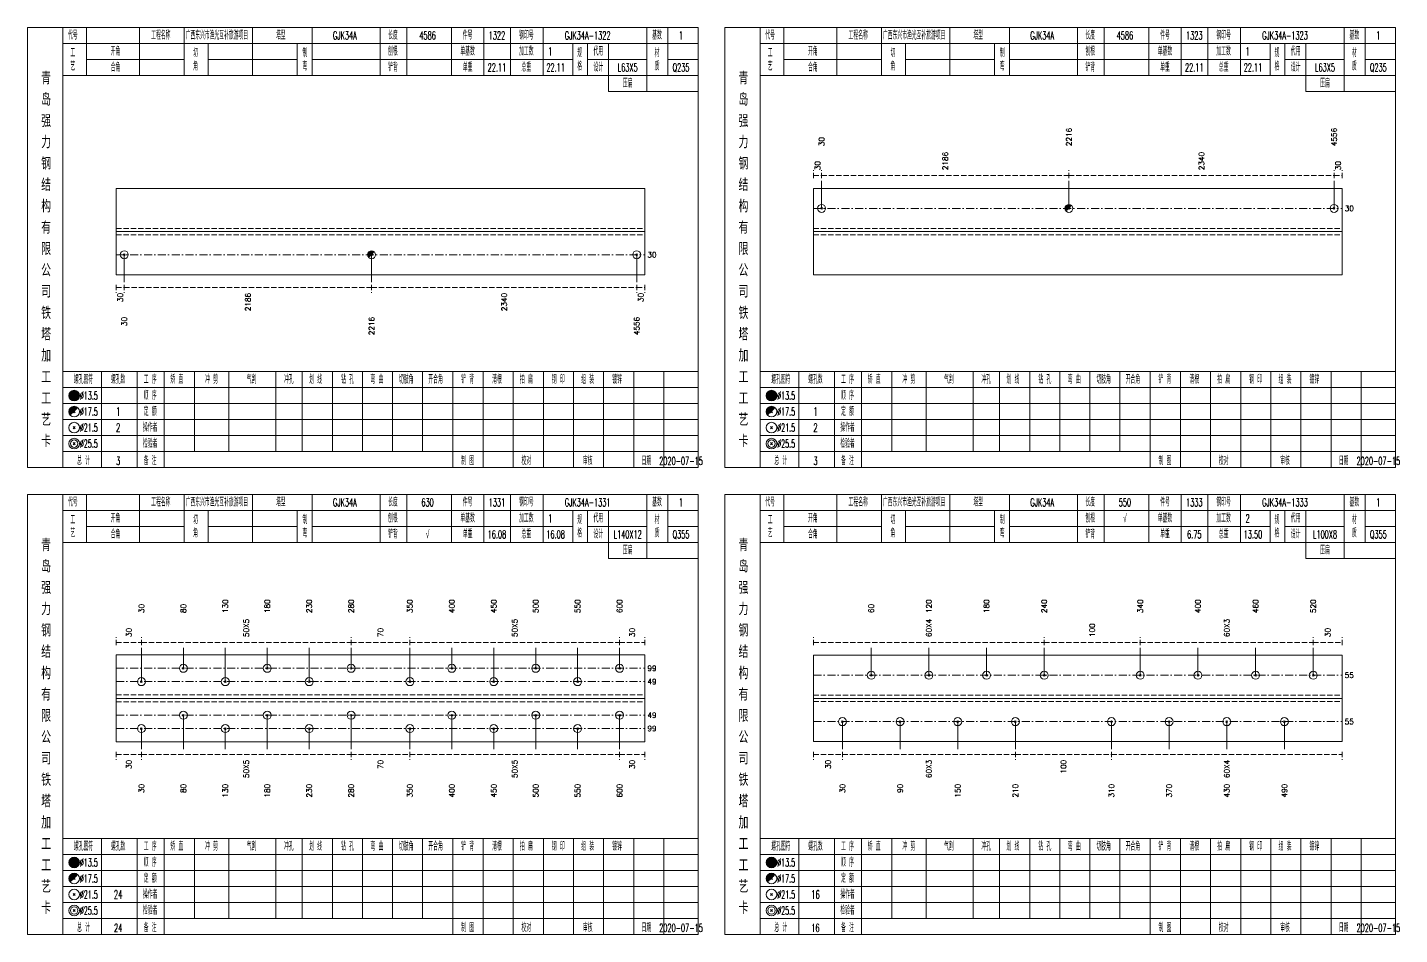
# Model space of a CAD drawing. Extents: x 0 to 2606, y -377 to 6479.
# Drawn here: x 1307 to 1821, y 350 to 690 of the extents above; entities that cross this region are included whole.
import ezdxf
from ezdxf.enums import TextEntityAlignment as Align

# ---------------------------------------------------------------- set-up
doc = ezdxf.new("R2010")
doc.units = 0
doc.header["$MEASUREMENT"] = 0
doc.linetypes.add('一点画线', pattern=[5.2, 3, -1, 0.2, -1])
doc.linetypes.add('虚线', pattern=[2.75, 2, -0.75])
doc.layers.get('0').update_dxf_attribs({"linetype": 'CONTINUOUS', "lineweight": 25})
doc.layers.add('1', color=7, linetype='CONTINUOUS', lineweight=25)
doc.layers.add('4', color=7, linetype='CONTINUOUS', lineweight=25)
doc.styles.get("Standard").update_dxf_attribs({"font": 'simplex.shx', "width": 0.7, "height": 3, "bigfont": 'gbhzfs.shx'})

msp = doc.modelspace()

# ---------------------------------------------------------------- linework, layer by layer
at = {"color": 8, "linetype": '虚线', "lineweight": 9}
for p, q in [((1601.7, 633.5), (1601.7, 636.5)), ((1601.7, 634.5), (1604.7, 634.5)), ((1604.7, 633.5), (1604.7, 636.5)), ((1604.7, 633.5), (1604.7, 636.5)), ((1604.7, 634.5), (1697.42, 634.5)), ((1697.42, 633.5), (1697.42, 636.5)), ((1697.42, 633.5), (1697.42, 636.5)), ((1697.42, 634.5), (1796.8, 634.5)), ((1796.8, 633.5), (1796.8, 636.5)), ((1796.8, 633.5), (1796.8, 636.5)), ((1796.8, 634.5), (1799.8, 634.5)), ((1799.8, 633.5), (1799.8, 636.5)), ((1340.3, 593.5), (1340.3, 590.5)), ((1340.3, 592.5), (1343.3, 592.5)), ((1343.3, 593.5), (1343.3, 590.5)), ((1343.3, 593.5), (1343.3, 590.5)), ((1343.3, 592.5), (1436.02, 592.5)), ((1436.02, 593.5), (1436.02, 590.5)), ((1436.02, 593.5), (1436.02, 590.5)), ((1436.02, 592.5), (1535.4, 592.5)), ((1535.4, 593.5), (1535.4, 590.5)), ((1535.4, 593.5), (1535.4, 590.5)), ((1535.4, 592.5), (1538.4, 592.5)), ((1538.4, 593.5), (1538.4, 590.5)), ((1340.3, 458.5), (1340.3, 461.5)), ((1340.3, 459.5), (1349.73, 459.5)), ((1349.73, 458.5), (1349.73, 461.5)), ((1349.73, 458.5), (1349.73, 461.5)), ((1349.73, 459.5), (1428.34, 459.5)), ((1428.34, 458.5), (1428.34, 461.5)), ((1428.34, 458.5), (1428.34, 461.5)), ((1428.34, 459.5), (1450.36, 459.5)), ((1450.36, 458.5), (1450.36, 461.5)), ((1450.36, 458.5), (1450.36, 461.5)), ((1450.36, 459.5), (1528.97, 459.5)), ((1528.97, 458.5), (1528.97, 461.5)), ((1528.97, 458.5), (1528.97, 461.5)), ((1528.97, 459.5), (1538.4, 459.5)), ((1538.4, 458.5), (1538.4, 461.5)), ((1601.7, 458.5), (1601.7, 461.5)), ((1601.7, 459.5), (1688.14, 459.5)), ((1688.14, 458.5), (1688.14, 461.5)), ((1688.14, 458.5), (1688.14, 461.5)), ((1688.14, 459.5), (1724.16, 459.5)), ((1724.16, 458.5), (1724.16, 461.5)), ((1724.16, 458.5), (1724.16, 461.5)), ((1724.16, 459.5), (1788.99, 459.5)), ((1788.99, 458.5), (1788.99, 461.5)), ((1788.99, 458.5), (1788.99, 461.5)), ((1788.99, 459.5), (1799.8, 459.5)), ((1799.8, 458.5), (1799.8, 461.5)), ((1340.3, 418.5), (1340.3, 415.5)), ((1340.3, 417.5), (1349.73, 417.5)), ((1349.73, 418.5), (1349.73, 415.5)), ((1349.73, 418.5), (1349.73, 415.5)), ((1349.73, 417.5), (1428.34, 417.5)), ((1428.34, 418.5), (1428.34, 415.5)), ((1428.34, 418.5), (1428.34, 415.5)), ((1428.34, 417.5), (1450.36, 417.5)), ((1450.36, 418.5), (1450.36, 415.5)), ((1450.36, 418.5), (1450.36, 415.5)), ((1450.36, 417.5), (1528.97, 417.5)), ((1528.97, 418.5), (1528.97, 415.5)), ((1528.97, 418.5), (1528.97, 415.5)), ((1528.97, 417.5), (1538.4, 417.5)), ((1538.4, 418.5), (1538.4, 415.5)), ((1601.7, 418.5), (1601.7, 415.5)), ((1601.7, 417.5), (1612.51, 417.5)), ((1612.51, 418.5), (1612.51, 415.5)), ((1612.51, 418.5), (1612.51, 415.5)), ((1612.51, 417.5), (1677.34, 417.5)), ((1677.34, 418.5), (1677.34, 415.5)), ((1677.34, 418.5), (1677.34, 415.5)), ((1677.34, 417.5), (1713.36, 417.5)), ((1713.36, 418.5), (1713.36, 415.5)), ((1713.36, 418.5), (1713.36, 415.5)), ((1713.36, 417.5), (1799.8, 417.5)), ((1799.8, 418.5), (1799.8, 415.5))]:
    msp.add_line(p, q, dxfattribs=at)
at = {"color": 7, "linetype": 'Continuous', "lineweight": 18}
for p, q in [((1340.3, 629.69), (1340.3, 597.31)), ((1340.3, 629.69), (1538.4, 629.69)), ((1538.4, 629.69), (1538.4, 597.31)), ((1601.7, 629.69), (1601.7, 597.31)), ((1601.7, 629.69), (1799.8, 629.69)), ((1799.8, 629.69), (1799.8, 597.31)), ((1340.3, 613.5), (1538.4, 613.5)), ((1601.7, 613.5), (1799.8, 613.5)), ((1340.3, 454.79), (1340.3, 422.21)), ((1340.3, 454.79), (1538.4, 454.79)), ((1538.4, 454.79), (1538.4, 422.21)), ((1601.7, 454.7), (1601.7, 422.3)), ((1601.7, 454.7), (1799.8, 454.7)), ((1799.8, 454.7), (1799.8, 422.3)), ((1340.3, 438.5), (1538.4, 438.5)), ((1601.7, 438.5), (1799.8, 438.5))]:
    msp.add_line(p, q, dxfattribs=at)
at = {"color": 7, "linetype": 'Continuous', "lineweight": 13}
for p, q in [((1604.7, 622.19), (1604.7, 632.5)), ((1697.42, 622.19), (1697.42, 632.5)), ((1796.8, 622.19), (1796.8, 632.5)), ((1604.4, 621.89), (1605, 622.49)), ((1605, 621.89), (1604.4, 622.49)), ((1796.5, 621.89), (1797.1, 622.49)), ((1797.1, 621.89), (1796.5, 622.49)), ((1343.3, 604.81), (1343.3, 594.5)), ((1436.02, 604.81), (1436.02, 594.5)), ((1535.4, 604.81), (1535.4, 594.5)), ((1349.73, 444.79), (1349.73, 457.5)), ((1365.46, 449.79), (1365.46, 457.5)), ((1381.18, 444.79), (1381.18, 457.5)), ((1396.9, 449.79), (1396.9, 457.5)), ((1412.62, 444.79), (1412.62, 457.5)), ((1428.34, 449.79), (1428.34, 457.5)), ((1450.36, 444.79), (1450.36, 457.5)), ((1466.08, 449.79), (1466.08, 457.5)), ((1481.8, 444.79), (1481.8, 457.5)), ((1497.52, 449.79), (1497.52, 457.5)), ((1513.24, 444.79), (1513.24, 457.5)), ((1528.97, 449.79), (1528.97, 457.5)), ((1623.31, 447.2), (1623.31, 457.5)), ((1644.92, 447.2), (1644.92, 457.5)), ((1666.53, 447.2), (1666.53, 457.5)), ((1688.14, 447.2), (1688.14, 457.5)), ((1724.16, 447.2), (1724.16, 457.5)), ((1745.77, 447.2), (1745.77, 457.5)), ((1767.38, 447.2), (1767.38, 457.5)), ((1788.99, 447.2), (1788.99, 457.5)), ((1365.16, 449.49), (1365.76, 450.09)), ((1365.76, 449.49), (1365.16, 450.09)), ((1396.6, 449.49), (1397.2, 450.09)), ((1397.2, 449.49), (1396.6, 450.09)), ((1428.04, 449.49), (1428.64, 450.09)), ((1428.64, 449.49), (1428.04, 450.09)), ((1465.78, 449.49), (1466.38, 450.09)), ((1466.38, 449.49), (1465.78, 450.09)), ((1497.22, 449.49), (1497.82, 450.09)), ((1497.82, 449.49), (1497.22, 450.09)), ((1528.67, 449.49), (1529.27, 450.09)), ((1529.27, 449.49), (1528.67, 450.09)), ((1623.01, 446.9), (1623.61, 447.5)), ((1623.61, 446.9), (1623.01, 447.5)), ((1644.62, 446.9), (1645.22, 447.5)), ((1645.22, 446.9), (1644.62, 447.5)), ((1666.23, 446.9), (1666.83, 447.5)), ((1666.83, 446.9), (1666.23, 447.5)), ((1687.84, 446.9), (1688.44, 447.5)), ((1688.44, 446.9), (1687.84, 447.5)), ((1723.86, 446.9), (1724.46, 447.5)), ((1724.46, 446.9), (1723.86, 447.5)), ((1745.47, 446.9), (1746.07, 447.5)), ((1746.07, 446.9), (1745.47, 447.5)), ((1767.08, 446.9), (1767.68, 447.5)), ((1767.68, 446.9), (1767.08, 447.5)), ((1788.69, 446.9), (1789.29, 447.5)), ((1789.29, 446.9), (1788.69, 447.5)), ((1349.43, 444.49), (1350.03, 445.09)), ((1350.03, 444.49), (1349.43, 445.09)), ((1380.88, 444.49), (1381.48, 445.09)), ((1381.48, 444.49), (1380.88, 445.09)), ((1412.32, 444.49), (1412.92, 445.09)), ((1412.92, 444.49), (1412.32, 445.09)), ((1450.06, 444.49), (1450.66, 445.09)), ((1450.66, 444.49), (1450.06, 445.09)), ((1481.5, 444.49), (1482.1, 445.09)), ((1482.1, 444.49), (1481.5, 445.09)), ((1512.94, 444.49), (1513.54, 445.09)), ((1513.54, 444.49), (1512.94, 445.09)), ((1365.46, 432.21), (1365.46, 419.5)), ((1396.9, 432.21), (1396.9, 419.5)), ((1428.34, 432.21), (1428.34, 419.5)), ((1466.08, 432.21), (1466.08, 419.5)), ((1497.52, 432.21), (1497.52, 419.5)), ((1528.97, 432.21), (1528.97, 419.5)), ((1349.73, 427.21), (1349.73, 419.5)), ((1381.18, 427.21), (1381.18, 419.5)), ((1412.62, 427.21), (1412.62, 419.5)), ((1450.36, 427.21), (1450.36, 419.5)), ((1481.8, 427.21), (1481.8, 419.5)), ((1513.24, 427.21), (1513.24, 419.5)), ((1612.51, 429.8), (1612.51, 419.5)), ((1634.12, 429.8), (1634.12, 419.5)), ((1655.73, 429.8), (1655.73, 419.5)), ((1677.34, 429.8), (1677.34, 419.5)), ((1713.36, 429.8), (1713.36, 419.5)), ((1734.97, 429.8), (1734.97, 419.5)), ((1756.58, 429.8), (1756.58, 419.5)), ((1778.19, 429.8), (1778.19, 419.5))]:
    msp.add_line(p, q, dxfattribs=at)
at = {"color": 7, "linetype": 'Continuous', "lineweight": 0}
for p, q in [((1697.12, 621.89), (1697.72, 622.49)), ((1697.12, 622.49), (1697.72, 621.89))]:
    msp.add_line(p, q, dxfattribs=at)
at = {"color": 3, "linetype": '一点画线', "lineweight": 13}
for p, q in [((1601.7, 622.19), (1799.8, 622.19)), ((1340.3, 604.81), (1538.4, 604.81)), ((1340.3, 449.79), (1538.4, 449.79)), ((1340.3, 444.79), (1538.4, 444.79)), ((1601.7, 447.2), (1799.8, 447.2)), ((1340.3, 432.21), (1538.4, 432.21)), ((1340.3, 427.21), (1538.4, 427.21)), ((1601.7, 429.8), (1799.8, 429.8))]:
    msp.add_line(p, q, dxfattribs=at)
at = {"color": 1, "linetype": '虚线', "lineweight": 18}
for p, q in [((1340.3, 614.69), (1538.4, 614.69)), ((1340.3, 612.31), (1538.4, 612.31)), ((1601.7, 614.69), (1799.8, 614.69)), ((1601.7, 612.31), (1799.8, 612.31)), ((1340.3, 439.79), (1538.4, 439.79)), ((1340.3, 437.21), (1538.4, 437.21)), ((1601.7, 439.7), (1799.8, 439.7)), ((1601.7, 437.3), (1799.8, 437.3))]:
    msp.add_line(p, q, dxfattribs=at)
at = {"color": 7, "linetype": 'Continuous', "lineweight": 13}
for centre in [(1604.7, 622.19), (1697.42, 622.19), (1796.8, 622.19), (1365.46, 449.79), (1396.9, 449.79), (1428.34, 449.79), (1466.08, 449.79), (1497.52, 449.79), (1528.97, 449.79), (1623.31, 447.2), (1644.92, 447.2), (1666.53, 447.2), (1688.14, 447.2), (1724.16, 447.2), (1745.77, 447.2), (1767.38, 447.2), (1788.99, 447.2), (1349.73, 444.79), (1381.18, 444.79), (1412.62, 444.79), (1450.36, 444.79), (1481.8, 444.79), (1513.24, 444.79)]:
    msp.add_circle(centre, 1.5, dxfattribs=at)
for radius in [1.35, 1.2, 1.05, 0.9, 0.75, 0.6, 0.45, 0.3, 0.15]:
    msp.add_arc((1697.42, 622.19), radius, 45, 225, dxfattribs=at)
at = {"layer": '1', "color": 7, "linetype": 'Continuous', "lineweight": 13}
for p, q in [((1343, 604.51), (1343.6, 605.11)), ((1343.6, 604.51), (1343, 605.11)), ((1535.1, 604.51), (1535.7, 605.11)), ((1535.7, 604.51), (1535.1, 605.11)), ((1365.16, 431.91), (1365.76, 432.51)), ((1365.76, 431.91), (1365.16, 432.51)), ((1396.6, 431.91), (1397.2, 432.51)), ((1397.2, 431.91), (1396.6, 432.51)), ((1428.04, 431.91), (1428.64, 432.51)), ((1428.64, 431.91), (1428.04, 432.51)), ((1465.78, 431.91), (1466.38, 432.51)), ((1466.38, 431.91), (1465.78, 432.51)), ((1497.22, 431.91), (1497.82, 432.51)), ((1497.82, 431.91), (1497.22, 432.51)), ((1528.67, 431.91), (1529.27, 432.51)), ((1529.27, 431.91), (1528.67, 432.51)), ((1349.43, 426.91), (1350.03, 427.51)), ((1350.03, 426.91), (1349.43, 427.51)), ((1380.88, 426.91), (1381.48, 427.51)), ((1381.48, 426.91), (1380.88, 427.51)), ((1412.32, 426.91), (1412.92, 427.51)), ((1412.92, 426.91), (1412.32, 427.51)), ((1450.06, 426.91), (1450.66, 427.51)), ((1450.66, 426.91), (1450.06, 427.51)), ((1481.5, 426.91), (1482.1, 427.51)), ((1482.1, 426.91), (1481.5, 427.51)), ((1512.94, 426.91), (1513.54, 427.51)), ((1513.54, 426.91), (1512.94, 427.51)), ((1612.21, 429.5), (1612.81, 430.1)), ((1612.81, 429.5), (1612.21, 430.1)), ((1633.82, 429.5), (1634.42, 430.1)), ((1634.42, 429.5), (1633.82, 430.1)), ((1655.43, 429.5), (1656.03, 430.1)), ((1656.03, 429.5), (1655.43, 430.1)), ((1677.04, 429.5), (1677.64, 430.1)), ((1677.64, 429.5), (1677.04, 430.1)), ((1713.06, 429.5), (1713.66, 430.1)), ((1713.66, 429.5), (1713.06, 430.1)), ((1734.67, 429.5), (1735.27, 430.1)), ((1735.27, 429.5), (1734.67, 430.1)), ((1756.28, 429.5), (1756.88, 430.1)), ((1756.88, 429.5), (1756.28, 430.1)), ((1777.89, 429.5), (1778.49, 430.1)), ((1778.49, 429.5), (1777.89, 430.1))]:
    msp.add_line(p, q, dxfattribs=at)
at = {"layer": '1', "color": 7, "linetype": 'Continuous', "lineweight": 0}
for p, q in [((1435.72, 604.51), (1436.32, 605.11)), ((1435.72, 605.11), (1436.32, 604.51))]:
    msp.add_line(p, q, dxfattribs=at)
at = {"layer": '1', "color": 7, "linetype": 'Continuous', "lineweight": 18}
for p, q in [((1340.3, 597.31), (1538.4, 597.31)), ((1601.7, 597.31), (1799.8, 597.31)), ((1340.3, 422.21), (1538.4, 422.21)), ((1601.7, 422.3), (1799.8, 422.3))]:
    msp.add_line(p, q, dxfattribs=at)
at = {"layer": '1', "color": 7, "linetype": 'Continuous', "lineweight": 13}
for centre in [(1343.3, 604.81), (1436.02, 604.81), (1535.4, 604.81), (1365.46, 432.21), (1396.9, 432.21), (1428.34, 432.21), (1466.08, 432.21), (1497.52, 432.21), (1528.97, 432.21), (1349.73, 427.21), (1381.18, 427.21), (1412.62, 427.21), (1450.36, 427.21), (1481.8, 427.21), (1513.24, 427.21), (1612.51, 429.8), (1634.12, 429.8), (1655.73, 429.8), (1677.34, 429.8), (1713.36, 429.8), (1734.97, 429.8), (1756.58, 429.8), (1778.19, 429.8)]:
    msp.add_circle(centre, 1.5, dxfattribs=at)
for radius in [1.35, 1.2, 1.05, 0.9, 0.75, 0.6, 0.45, 0.3, 0.15]:
    msp.add_arc((1436.02, 604.81), radius, 45, 225, dxfattribs=at)
at = {"layer": '4', "color": 1, "linetype": 'Continuous', "lineweight": 18}
for p, q in [((1320.3, 525), (1320.3, 690)), ((1329.2, 672), (1329.2, 690)), ((1349, 672), (1349, 690)), ((1365.8, 672), (1365.8, 690)), ((1391.4, 672), (1391.4, 690)), ((1413.7, 672), (1413.7, 690)), ((1439.2, 672), (1439.2, 690)), ((1449.2, 672), (1449.2, 690)), ((1465.9, 672), (1465.9, 690)), ((1478.1, 672), (1478.1, 690)), ((1488.1, 672), (1488.1, 690)), ((1500.3, 672), (1500.3, 690)), ((1539.2, 666), (1539.2, 690)), ((1547, 672), (1547, 690)), ((1581.7, 525), (1581.7, 690)), ((1590.6, 672), (1590.6, 690)), ((1610.4, 672), (1610.4, 690)), ((1627.2, 672), (1627.2, 690)), ((1652.8, 672), (1652.8, 690)), ((1675.1, 672), (1675.1, 690)), ((1700.6, 672), (1700.6, 690)), ((1710.6, 672), (1710.6, 690)), ((1727.3, 672), (1727.3, 690)), ((1739.5, 672), (1739.5, 690)), ((1749.5, 672), (1749.5, 690)), ((1761.7, 672), (1761.7, 690)), ((1800.6, 666), (1800.6, 690)), ((1808.4, 672), (1808.4, 690)), ((1320.3, 684), (1558.4, 684)), ((1374.8, 672), (1374.8, 684)), ((1408.1, 672), (1408.1, 684)), ((1511.4, 672), (1511.4, 684)), ((1517, 672), (1517, 684)), ((1524.8, 666), (1524.8, 684)), ((1581.7, 684), (1819.8, 684)), ((1636.2, 672), (1636.2, 684)), ((1669.5, 672), (1669.5, 684)), ((1772.8, 672), (1772.8, 684)), ((1778.4, 672), (1778.4, 684)), ((1786.2, 666), (1786.2, 684)), ((1329.2, 678), (1365.8, 678)), ((1374.8, 678), (1408.1, 678)), ((1413.7, 678), (1511.4, 678)), ((1517, 678), (1539.2, 678)), ((1547, 678), (1558.4, 678)), ((1590.6, 678), (1627.2, 678)), ((1636.2, 678), (1669.5, 678)), ((1675.1, 678), (1772.8, 678)), ((1778.4, 678), (1800.6, 678)), ((1808.4, 678), (1819.8, 678)), ((1320.3, 672), (1558.4, 672)), ((1581.7, 672), (1819.8, 672)), ((1524.8, 666), (1558.4, 666)), ((1786.2, 666), (1819.8, 666)), ((1320.3, 561), (1558.4, 561)), ((1334.8, 525), (1334.8, 561)), ((1348.1, 525), (1348.1, 561)), ((1358.2, 525), (1358.2, 561)), ((1369.6, 531), (1369.6, 561)), ((1382.5, 531), (1382.5, 561)), ((1400.1, 531), (1400.1, 561)), ((1410, 531), (1410, 561)), ((1421.3, 531), (1421.3, 561)), ((1432.6, 531), (1432.6, 561)), ((1443.9, 531), (1443.9, 561)), ((1455.1, 531), (1455.1, 561)), ((1466.5, 531), (1466.5, 561)), ((1477.8, 531), (1477.8, 561)), ((1489.1, 531), (1489.1, 561)), ((1500.4, 531), (1500.4, 561)), ((1511.7, 531), (1511.7, 561)), ((1523, 531), (1523, 561)), ((1534.3, 531), (1534.3, 561)), ((1545.6, 531), (1545.6, 561)), ((1581.7, 561), (1819.8, 561)), ((1596.2, 525), (1596.2, 561)), ((1609.5, 525), (1609.5, 561)), ((1619.6, 525), (1619.6, 561)), ((1631, 531), (1631, 561)), ((1643.9, 531), (1643.9, 561)), ((1661.5, 531), (1661.5, 561)), ((1671.4, 531), (1671.4, 561)), ((1682.7, 531), (1682.7, 561)), ((1694, 531), (1694, 561)), ((1705.3, 531), (1705.3, 561)), ((1716.5, 531), (1716.5, 561)), ((1727.9, 531), (1727.9, 561)), ((1739.2, 531), (1739.2, 561)), ((1750.5, 531), (1750.5, 561)), ((1761.8, 531), (1761.8, 561)), ((1773.1, 531), (1773.1, 561)), ((1784.4, 531), (1784.4, 561)), ((1795.7, 531), (1795.7, 561)), ((1807, 531), (1807, 561)), ((1320.3, 555), (1558.4, 555)), ((1581.7, 555), (1819.8, 555)), ((1320.3, 549), (1558.4, 549)), ((1581.7, 549), (1819.8, 549)), ((1320.3, 543), (1558.4, 543)), ((1581.7, 543), (1819.8, 543)), ((1320.3, 537), (1558.4, 537)), ((1581.7, 537), (1819.8, 537)), ((1320.3, 531), (1558.4, 531)), ((1466.5, 525), (1466.5, 531)), ((1477.8, 525), (1477.8, 531)), ((1489.1, 525), (1489.1, 531)), ((1500.4, 525), (1500.4, 531)), ((1511.7, 525), (1511.7, 531)), ((1523, 525), (1523, 531)), ((1534.3, 525), (1534.3, 531)), ((1545.6, 525), (1545.6, 531)), ((1581.7, 531), (1819.8, 531)), ((1727.9, 525), (1727.9, 531)), ((1739.2, 525), (1739.2, 531)), ((1750.5, 525), (1750.5, 531)), ((1761.8, 525), (1761.8, 531)), ((1773.1, 525), (1773.1, 531)), ((1784.4, 525), (1784.4, 531)), ((1795.7, 525), (1795.7, 531)), ((1807, 525), (1807, 531)), ((1320.3, 350), (1320.3, 515)), ((1329.2, 497), (1329.2, 515)), ((1349, 497), (1349, 515)), ((1365.8, 497), (1365.8, 515)), ((1391.4, 497), (1391.4, 515)), ((1413.7, 497), (1413.7, 515)), ((1439.2, 497), (1439.2, 515)), ((1449.2, 497), (1449.2, 515)), ((1465.9, 497), (1465.9, 515)), ((1478.1, 497), (1478.1, 515)), ((1488.1, 497), (1488.1, 515)), ((1500.3, 497), (1500.3, 515)), ((1539.2, 491), (1539.2, 515)), ((1547, 497), (1547, 515)), ((1581.7, 350), (1581.7, 515)), ((1590.6, 497), (1590.6, 515)), ((1610.4, 497), (1610.4, 515)), ((1627.2, 497), (1627.2, 515)), ((1652.8, 497), (1652.8, 515)), ((1675.1, 497), (1675.1, 515)), ((1700.6, 497), (1700.6, 515)), ((1710.6, 497), (1710.6, 515)), ((1727.3, 497), (1727.3, 515)), ((1739.5, 497), (1739.5, 515)), ((1749.5, 497), (1749.5, 515)), ((1761.7, 497), (1761.7, 515)), ((1800.6, 491), (1800.6, 515)), ((1808.4, 497), (1808.4, 515)), ((1320.3, 509), (1558.4, 509)), ((1374.8, 497), (1374.8, 509)), ((1408.1, 497), (1408.1, 509)), ((1511.4, 497), (1511.4, 509)), ((1517, 497), (1517, 509)), ((1524.8, 491), (1524.8, 509)), ((1581.7, 509), (1819.8, 509)), ((1636.2, 497), (1636.2, 509)), ((1669.5, 497), (1669.5, 509)), ((1772.8, 497), (1772.8, 509)), ((1778.4, 497), (1778.4, 509)), ((1786.2, 491), (1786.2, 509)), ((1329.2, 503), (1365.8, 503)), ((1374.8, 503), (1408.1, 503)), ((1413.7, 503), (1511.4, 503)), ((1517, 503), (1539.2, 503)), ((1547, 503), (1558.4, 503)), ((1590.6, 503), (1627.2, 503)), ((1636.2, 503), (1669.5, 503)), ((1675.1, 503), (1772.8, 503)), ((1778.4, 503), (1800.6, 503)), ((1808.4, 503), (1819.8, 503)), ((1320.3, 497), (1558.4, 497)), ((1581.7, 497), (1819.8, 497)), ((1524.8, 491), (1558.4, 491)), ((1786.2, 491), (1819.8, 491)), ((1320.3, 386), (1558.4, 386)), ((1334.8, 350), (1334.8, 386)), ((1348.1, 350), (1348.1, 386)), ((1358.2, 350), (1358.2, 386)), ((1369.6, 356), (1369.6, 386)), ((1382.5, 356), (1382.5, 386)), ((1400.1, 356), (1400.1, 386)), ((1410, 356), (1410, 386)), ((1421.3, 356), (1421.3, 386)), ((1432.6, 356), (1432.6, 386)), ((1443.9, 356), (1443.9, 386)), ((1455.1, 356), (1455.1, 386)), ((1466.5, 356), (1466.5, 386)), ((1477.8, 356), (1477.8, 386)), ((1489.1, 356), (1489.1, 386)), ((1500.4, 356), (1500.4, 386)), ((1511.7, 356), (1511.7, 386)), ((1523, 356), (1523, 386)), ((1534.3, 356), (1534.3, 386)), ((1545.6, 356), (1545.6, 386)), ((1581.7, 386), (1819.8, 386)), ((1596.2, 350), (1596.2, 386)), ((1609.5, 350), (1609.5, 386)), ((1619.6, 350), (1619.6, 386)), ((1631, 356), (1631, 386)), ((1643.9, 356), (1643.9, 386)), ((1661.5, 356), (1661.5, 386)), ((1671.4, 356), (1671.4, 386)), ((1682.7, 356), (1682.7, 386)), ((1694, 356), (1694, 386)), ((1705.3, 356), (1705.3, 386)), ((1716.5, 356), (1716.5, 386)), ((1727.9, 356), (1727.9, 386)), ((1739.2, 356), (1739.2, 386)), ((1750.5, 356), (1750.5, 386)), ((1761.8, 356), (1761.8, 386)), ((1773.1, 356), (1773.1, 386)), ((1784.4, 356), (1784.4, 386)), ((1795.7, 356), (1795.7, 386)), ((1807, 356), (1807, 386)), ((1320.3, 380), (1558.4, 380)), ((1581.7, 380), (1819.8, 380)), ((1320.3, 374), (1558.4, 374)), ((1581.7, 374), (1819.8, 374)), ((1320.3, 368), (1558.4, 368)), ((1581.7, 368), (1819.8, 368)), ((1320.3, 362), (1558.4, 362)), ((1581.7, 362), (1819.8, 362)), ((1320.3, 356), (1558.4, 356)), ((1466.5, 350), (1466.5, 356)), ((1477.8, 350), (1477.8, 356)), ((1489.1, 350), (1489.1, 356)), ((1500.4, 350), (1500.4, 356)), ((1511.7, 350), (1511.7, 356)), ((1523, 350), (1523, 356)), ((1534.3, 350), (1534.3, 356)), ((1545.6, 350), (1545.6, 356)), ((1581.7, 356), (1819.8, 356)), ((1727.9, 350), (1727.9, 356)), ((1739.2, 350), (1739.2, 356)), ((1750.5, 350), (1750.5, 356)), ((1761.8, 350), (1761.8, 356)), ((1773.1, 350), (1773.1, 356)), ((1784.4, 350), (1784.4, 356)), ((1795.7, 350), (1795.7, 356)), ((1807, 350), (1807, 356))]:
    msp.add_line(p, q, dxfattribs=at)
at = {"layer": '4', "color": 7, "linetype": 'Continuous', "lineweight": 13}
for p, q in [((1324.3, 551.8), (1324.7, 552.2)), ((1324.7, 551.8), (1324.3, 552.2)), ((1585.7, 551.8), (1586.1, 552.2)), ((1586.1, 551.8), (1585.7, 552.2)), ((1324.1, 539.6), (1324.9, 540.4)), ((1324.9, 539.6), (1324.1, 540.4)), ((1585.5, 539.6), (1586.3, 540.4)), ((1586.3, 539.6), (1585.5, 540.4)), ((1324.1, 533.6), (1324.9, 534.4)), ((1324.9, 533.6), (1324.1, 534.4)), ((1585.5, 533.6), (1586.3, 534.4)), ((1586.3, 533.6), (1585.5, 534.4)), ((1324.3, 376.8), (1324.7, 377.2)), ((1324.7, 376.8), (1324.3, 377.2)), ((1585.7, 376.8), (1586.1, 377.2)), ((1586.1, 376.8), (1585.7, 377.2)), ((1324.1, 364.6), (1324.9, 365.4)), ((1324.9, 364.6), (1324.1, 365.4)), ((1585.5, 364.6), (1586.3, 365.4)), ((1586.3, 364.6), (1585.5, 365.4)), ((1324.1, 358.6), (1324.9, 359.4)), ((1324.9, 358.6), (1324.1, 359.4)), ((1585.5, 358.6), (1586.3, 359.4)), ((1586.3, 358.6), (1585.5, 359.4))]:
    msp.add_line(p, q, dxfattribs=at)
at = {"layer": '4', "color": 7, "linetype": 'Continuous', "lineweight": 0}
for p, q in [((1324.1, 545.6), (1324.9, 546.4)), ((1324.1, 546.4), (1324.9, 545.6)), ((1585.5, 545.6), (1586.3, 546.4)), ((1585.5, 546.4), (1586.3, 545.6)), ((1324.1, 370.6), (1324.9, 371.4)), ((1324.1, 371.4), (1324.9, 370.6)), ((1585.5, 370.6), (1586.3, 371.4)), ((1585.5, 371.4), (1586.3, 370.6))]:
    msp.add_line(p, q, dxfattribs=at)
at = {"layer": '4', "color": 1, "linetype": 'Continuous', "lineweight": 18}
for points in [[(1307, 690), (1307, 525), (1558.4, 525), (1558.4, 690)], [(1568.4, 690), (1568.4, 525), (1819.8, 525), (1819.8, 690)], [(1307, 515), (1307, 350), (1558.4, 350), (1558.4, 515)], [(1568.4, 515), (1568.4, 350), (1819.8, 350), (1819.8, 515)]]:
    msp.add_lwpolyline(points, close=True, dxfattribs=at)
at = {"layer": '4', "color": 7, "linetype": 'Continuous', "lineweight": 13}
for centre, radius in [((1324.5, 552), 2), ((1324.5, 552), 1.8), ((1324.5, 552), 1.6), ((1324.5, 552), 1.4), ((1324.5, 552), 1.2), ((1324.5, 552), 1), ((1324.5, 552), 0.8), ((1324.5, 552), 0.6), ((1324.5, 552), 0.4), ((1324.5, 552), 0.2), ((1585.9, 552), 2), ((1585.9, 552), 1.8), ((1585.9, 552), 1.6), ((1585.9, 552), 1.4), ((1585.9, 552), 1.2), ((1585.9, 552), 1), ((1585.9, 552), 0.8), ((1585.9, 552), 0.6), ((1585.9, 552), 0.4), ((1585.9, 552), 0.2), ((1324.5, 546), 2), ((1585.9, 546), 2), ((1324.5, 540), 2), ((1585.9, 540), 2), ((1324.5, 534), 2), ((1324.5, 534), 1.4), ((1585.9, 534), 2), ((1585.9, 534), 1.4), ((1324.5, 377), 2), ((1324.5, 377), 1.8), ((1324.5, 377), 1.6), ((1324.5, 377), 1.4), ((1324.5, 377), 1.2), ((1324.5, 377), 1), ((1324.5, 377), 0.8), ((1324.5, 377), 0.6), ((1324.5, 377), 0.4), ((1324.5, 377), 0.2), ((1585.9, 377), 2), ((1585.9, 377), 1.8), ((1585.9, 377), 1.6), ((1585.9, 377), 1.4), ((1585.9, 377), 1.2), ((1585.9, 377), 1), ((1585.9, 377), 0.8), ((1585.9, 377), 0.6), ((1585.9, 377), 0.4), ((1585.9, 377), 0.2), ((1324.5, 371), 2), ((1585.9, 371), 2), ((1324.5, 365), 2), ((1585.9, 365), 2), ((1324.5, 359), 2), ((1324.5, 359), 1.4), ((1585.9, 359), 2), ((1585.9, 359), 1.4)]:
    msp.add_circle(centre, radius, dxfattribs=at)
for centre, radius in [((1324.5, 546), 1.8), ((1324.5, 546), 1.6), ((1324.5, 546), 1.4), ((1324.5, 546), 1.2), ((1324.5, 546), 1), ((1324.5, 546), 0.8), ((1324.5, 546), 0.6), ((1324.5, 546), 0.4), ((1324.5, 546), 0.2), ((1585.9, 546), 1.8), ((1585.9, 546), 1.6), ((1585.9, 546), 1.4), ((1585.9, 546), 1.2), ((1585.9, 546), 1), ((1585.9, 546), 0.8), ((1585.9, 546), 0.6), ((1585.9, 546), 0.4), ((1585.9, 546), 0.2), ((1324.5, 371), 1.8), ((1324.5, 371), 1.6), ((1324.5, 371), 1.4), ((1324.5, 371), 1.2), ((1324.5, 371), 1), ((1324.5, 371), 0.8), ((1324.5, 371), 0.6), ((1324.5, 371), 0.4), ((1324.5, 371), 0.2), ((1585.9, 371), 1.8), ((1585.9, 371), 1.6), ((1585.9, 371), 1.4), ((1585.9, 371), 1.2), ((1585.9, 371), 1), ((1585.9, 371), 0.8), ((1585.9, 371), 0.6), ((1585.9, 371), 0.4), ((1585.9, 371), 0.2)]:
    msp.add_arc(centre, radius, 45, 225, dxfattribs=at)

# ---------------------------------------------------------------- texts
at = {"color": 7, "linetype": 'Continuous', "lineweight": 13}
for s, p in [('30', (1604.7, 645.5)), ('2216', (1697.42, 645.5)), ('4556', (1796.8, 645.5)), ('30', (1349.73, 470.5)), ('80', (1365.46, 470.5)), ('130', (1381.18, 470.5)), ('180', (1396.9, 470.5)), ('230', (1412.62, 470.5)), ('280', (1428.34, 470.5)), ('350', (1450.36, 470.5)), ('400', (1466.08, 470.5)), ('450', (1481.8, 470.5)), ('500', (1497.52, 470.5)), ('550', (1513.24, 470.5)), ('600', (1528.97, 470.5)), ('60', (1623.31, 470.5)), ('120', (1644.92, 470.5)), ('180', (1666.53, 470.5)), ('240', (1688.14, 470.5)), ('340', (1724.16, 470.5)), ('400', (1745.77, 470.5)), ('460', (1767.38, 470.5)), ('520', (1788.99, 470.5))]:
    msp.add_text(s, height=2, rotation=90, dxfattribs=at).set_placement(p, align=Align.MIDDLE_LEFT)
at = {"color": 8, "linetype": 'Continuous', "lineweight": 9}
for s, p in [('2186', (1651.06, 636.5)), ('2340', (1747.11, 636.5)), ('30', (1603.2, 636.5)), ('30', (1798.3, 636.5)), ('50X5', (1389.04, 461.5)), ('50X5', (1489.66, 461.5)), ('60X4', (1644.92, 461.5)), ('60X3', (1756.58, 461.5)), ('30', (1345.02, 461.5)), ('70', (1439.35, 461.5)), ('30', (1533.68, 461.5)), ('100', (1706.15, 461.5)), ('30', (1794.4, 461.5))]:
    msp.add_text(s, height=2, rotation=90, dxfattribs=at).set_placement(p, align=Align.MIDDLE_LEFT)
at = {"color": 7, "linetype": 'Continuous', "lineweight": 13}
for s, p in [('30', (1800.8, 622.19)), ('30', (1539.4, 604.81)), ('99', (1539.4, 449.79)), ('55', (1800.8, 447.2)), ('49', (1539.4, 444.79)), ('49', (1539.4, 432.21)), ('99', (1539.4, 427.21)), ('55', (1800.8, 429.8))]:
    msp.add_text(s, height=2, dxfattribs=at).set_placement(p, align=Align.MIDDLE_LEFT)
at = {"color": 8, "linetype": 'Continuous', "lineweight": 9}
for s, p in [('30', (1341.8, 590.5)), ('2186', (1389.66, 590.5)), ('2340', (1485.71, 590.5)), ('30', (1536.9, 590.5)), ('30', (1345.02, 415.5)), ('50X5', (1389.04, 415.5)), ('70', (1439.35, 415.5)), ('50X5', (1489.66, 415.5)), ('30', (1533.68, 415.5)), ('30', (1607.1, 415.5)), ('60X3', (1644.92, 415.5)), ('100', (1695.35, 415.5)), ('60X4', (1756.58, 415.5))]:
    msp.add_text(s, height=2, rotation=90, dxfattribs=at).set_placement(p, align=Align.MIDDLE_RIGHT)
at = {"layer": '1', "color": 7, "linetype": 'Continuous', "lineweight": 13}
for s, p in [('30', (1343.3, 581.5)), ('2216', (1436.02, 581.5)), ('4556', (1535.4, 581.5)), ('30', (1349.73, 406.5)), ('80', (1365.46, 406.5)), ('130', (1381.18, 406.5)), ('180', (1396.9, 406.5)), ('230', (1412.62, 406.5)), ('280', (1428.34, 406.5)), ('350', (1450.36, 406.5)), ('400', (1466.08, 406.5)), ('450', (1481.8, 406.5)), ('500', (1497.52, 406.5)), ('550', (1513.24, 406.5)), ('600', (1528.97, 406.5)), ('30', (1612.51, 406.5)), ('90', (1634.12, 406.5)), ('150', (1655.73, 406.5)), ('210', (1677.34, 406.5)), ('310', (1713.36, 406.5)), ('370', (1734.97, 406.5)), ('430', (1756.58, 406.5)), ('490', (1778.19, 406.5))]:
    msp.add_text(s, height=2, rotation=90, dxfattribs=at).set_placement(p, align=Align.MIDDLE_RIGHT)
at = {"layer": '4', "color": 1, "linetype": 'Continuous', "lineweight": 13}
for s, height, width, p in [('代号', 3, 0.6, (1324, 687)), ('工程名称', 3, 0.6, (1357, 687)), ('广西东兴市渔光互补旅游项目', 3, 0.6, (1378, 687)), ('塔型', 3, 0.6, (1402, 687)), ('GJK34A', 3, 0.6, (1426, 687)), ('长度', 3, 0.6, (1444, 687)), ('4586', 3, 0.6, (1457, 687)), ('件号', 3, 0.6, (1472, 687)), ('1322', 3, 0.6, (1483, 687)), ('钢印号', 3, 0.6, (1494, 687)), ('GJK34A-1322', 3, 0.6, (1517, 687)), ('基数', 3, 0.6, (1543, 687)), ('1', 3, 0.6, (1552, 687)), ('代号', 3, 0.6, (1585.4, 687)), ('工程名称', 3, 0.6, (1618.4, 687)), ('广西东兴市渔光互补旅游项目', 3, 0.6, (1639.4, 687)), ('塔型', 3, 0.6, (1663.4, 687)), ('GJK34A', 3, 0.6, (1687.4, 687)), ('长度', 3, 0.6, (1705.4, 687)), ('4586', 3, 0.6, (1718.4, 687)), ('件号', 3, 0.6, (1733.4, 687)), ('1323', 3, 0.6, (1744.4, 687)), ('钢印号', 3, 0.6, (1755.4, 687)), ('GJK34A-1323', 3, 0.6, (1778.4, 687)), ('基数', 3, 0.6, (1804.4, 687)), ('1', 3, 0.6, (1813.4, 687)), ('工', 3, 0.6, (1324, 680.4)), ('开角', 3, 0.6, (1340, 681)), ('切', 3, 0.6, (1370, 680.4)), ('制', 3, 0.6, (1411, 680.4)), ('刨根', 3, 0.6, (1444, 681)), ('单基数', 3, 0.6, (1472, 681)), ('加工数', 3, 0.6, (1494, 681)), ('1', 3, 0.6, (1503, 681)), ('规', 3, 0.6, (1514, 680.4)), ('代用', 3, 0.6, (1521, 681)), ('材', 3, 0.6, (1543, 680.4)), ('工', 3, 0.6, (1585.4, 680.4)), ('开角', 3, 0.6, (1601.4, 681)), ('切', 3, 0.6, (1631.4, 680.4)), ('制', 3, 0.6, (1672.4, 680.4)), ('刨根', 3, 0.6, (1705.4, 681)), ('单基数', 3, 0.6, (1733.4, 681)), ('加工数', 3, 0.6, (1755.4, 681)), ('1', 3, 0.6, (1764.4, 681)), ('规', 3, 0.6, (1775.4, 680.4)), ('代用', 3, 0.6, (1782.4, 681)), ('材', 3, 0.6, (1804.4, 680.4)), ('艺', 3, 0.6, (1324, 675.4)), ('合角', 3, 0.6, (1340, 675)), ('角', 3, 0.6, (1370, 675.4)), ('弯', 3, 0.6, (1411, 675.4)), ('铲背', 3, 0.6, (1444, 675)), ('单重', 3, 0.6, (1472, 675)), ('22.11', 3, 0.6, (1483, 675)), ('总重', 3, 0.6, (1494, 675)), ('22.11', 3, 0.6, (1505, 675)), ('格', 3, 0.6, (1514, 675.4)), ('设计', 3, 0.6, (1521, 675)), ('L63X5', 3, 0.6, (1532, 675)), ('质', 3, 0.6, (1543, 675.4)), ('Q235', 3, 0.6, (1552, 675)), ('艺', 3, 0.6, (1585.4, 675.4)), ('合角', 3, 0.6, (1601.4, 675)), ('角', 3, 0.6, (1631.4, 675.4)), ('弯', 3, 0.6, (1672.4, 675.4)), ('铲背', 3, 0.6, (1705.4, 675)), ('单重', 3, 0.6, (1733.4, 675)), ('22.11', 3, 0.6, (1744.4, 675)), ('总重', 3, 0.6, (1755.4, 675)), ('22.11', 3, 0.6, (1766.4, 675)), ('格', 3, 0.6, (1775.4, 675.4)), ('设计', 3, 0.6, (1782.4, 675)), ('L63X5', 3, 0.6, (1793.4, 675)), ('质', 3, 0.6, (1804.4, 675.4)), ('Q235', 3, 0.6, (1813.4, 675)), ('青', 4.6, 0.8, (1314, 671)), ('压扁', 3, 0.6, (1532, 669)), ('青', 4.6, 0.8, (1575.4, 671)), ('压扁', 3, 0.6, (1793.4, 669)), ('岛', 4.6, 0.8, (1314, 663)), ('岛', 4.6, 0.8, (1575.4, 663)), ('强', 4.6, 0.8, (1314, 655)), ('强', 4.6, 0.8, (1575.4, 655)), ('力', 4.6, 0.8, (1314, 647)), ('力', 4.6, 0.8, (1575.4, 647)), ('钢', 4.6, 0.8, (1314, 639)), ('钢', 4.6, 0.8, (1575.4, 639)), ('结', 4.6, 0.8, (1314, 631)), ('结', 4.6, 0.8, (1575.4, 631)), ('构', 4.6, 0.8, (1314, 623)), ('构', 4.6, 0.8, (1575.4, 623)), ('有', 4.6, 0.8, (1314, 615)), ('有', 4.6, 0.8, (1575.4, 615)), ('限', 4.6, 0.8, (1314, 607)), ('限', 4.6, 0.8, (1575.4, 607)), ('公', 4.6, 0.8, (1314, 599)), ('公', 4.6, 0.8, (1575.4, 599)), ('司', 4.6, 0.8, (1314, 591)), ('司', 4.6, 0.8, (1575.4, 591)), ('铁', 4.6, 0.8, (1314, 583)), ('铁', 4.6, 0.8, (1575.4, 583)), ('塔', 4.6, 0.8, (1314, 575)), ('塔', 4.6, 0.8, (1575.4, 575)), ('加', 4.6, 0.8, (1314, 567)), ('加', 4.6, 0.8, (1575.4, 567)), ('工', 4.6, 0.8, (1314, 559)), ('工', 4.6, 0.8, (1575.4, 559)), ('螺孔图符', 3, 0.6, (1328, 558)), ('螺孔数', 3, 0.6, (1341, 558)), ('工 序', 3, 0.6, (1353, 558)), ('矫 直', 3, 0.6, (1363, 558)), ('冲 剪', 3, 0.6, (1376, 558)), ('气割', 3, 0.6, (1391, 558)), ('冲孔', 3, 0.6, (1405, 558)), ('划 线', 3, 0.6, (1415, 558)), ('钻 孔', 3, 0.6, (1427, 558)), ('弯 曲', 3, 0.6, (1438, 558)), ('切肢角', 3, 0.6, (1449, 558)), ('开合角', 3, 0.6, (1460, 558)), ('铲 背', 3, 0.6, (1472, 558)), ('清根', 3, 0.6, (1483, 558)), ('拍 扁', 3, 0.6, (1494, 558)), ('钢 印', 3, 0.6, (1506, 558)), ('组 装', 3, 0.6, (1517, 558)), ('镀锌', 3, 0.6, (1528, 558)), ('螺孔图符', 3, 0.6, (1589.4, 558)), ('螺孔数', 3, 0.6, (1602.4, 558)), ('工 序', 3, 0.6, (1614.4, 558)), ('矫 直', 3, 0.6, (1624.4, 558)), ('冲 剪', 3, 0.6, (1637.4, 558)), ('气割', 3, 0.6, (1652.4, 558)), ('冲孔', 3, 0.6, (1666.4, 558)), ('划 线', 3, 0.6, (1676.4, 558)), ('钻 孔', 3, 0.6, (1688.4, 558)), ('弯 曲', 3, 0.6, (1699.4, 558)), ('切肢角', 3, 0.6, (1710.4, 558)), ('开合角', 3, 0.6, (1721.4, 558)), ('铲 背', 3, 0.6, (1733.4, 558)), ('清根', 3, 0.6, (1744.4, 558)), ('拍 扁', 3, 0.6, (1755.4, 558)), ('钢 印', 3, 0.6, (1767.4, 558)), ('组 装', 3, 0.6, (1778.4, 558)), ('镀锌', 3, 0.6, (1789.4, 558)), ('工', 4.6, 0.8, (1314, 551)), ('%%C13.5', 3, 0.5, (1330, 552)), ('顺 序', 3, 0.6, (1353, 552)), ('工', 4.6, 0.8, (1575.4, 551)), ('%%C13.5', 3, 0.5, (1591.4, 552)), ('顺 序', 3, 0.6, (1614.4, 552)), ('艺', 4.6, 0.8, (1314, 543)), ('%%C17.5', 3, 0.5, (1330, 546)), ('1', 3.2, 0.6, (1341, 546)), ('定 额', 3, 0.6, (1353, 546)), ('艺', 4.6, 0.8, (1575.4, 543)), ('%%C17.5', 3, 0.5, (1591.4, 546)), ('1', 3.2, 0.6, (1602.4, 546)), ('定 额', 3, 0.6, (1614.4, 546)), ('%%C21.5', 3, 0.5, (1330, 540)), ('2', 3.2, 0.6, (1341, 540)), ('操作者', 3, 0.6, (1353, 540)), ('%%C21.5', 3, 0.5, (1591.4, 540)), ('2', 3.2, 0.6, (1602.4, 540)), ('操作者', 3, 0.6, (1614.4, 540)), ('卡', 4.6, 0.8, (1314, 535)), ('%%C25.5', 3, 0.5, (1330, 534)), ('检验者', 3, 0.6, (1353, 534)), ('卡', 4.6, 0.8, (1575.4, 535)), ('%%C25.5', 3, 0.5, (1591.4, 534)), ('检验者', 3, 0.6, (1614.4, 534)), ('总 计', 3, 0.6, (1328, 527.5)), ('3', 3, 0.6, (1341, 527.5)), ('备 注', 3, 0.6, (1353, 527.5)), ('制 图', 3, 0.6, (1472, 527.5)), ('校对', 3, 0.6, (1494, 527.5)), ('审核', 3, 0.6, (1517, 527.5)), ('日期', 3, 0.6, (1539, 527.5)), ('2020-07-15', 3, 0.6, (1552, 527.5)), ('总 计', 3, 0.6, (1589.4, 527.5)), ('3', 3, 0.6, (1602.4, 527.5)), ('备 注', 3, 0.6, (1614.4, 527.5)), ('制 图', 3, 0.6, (1733.4, 527.5)), ('校对', 3, 0.6, (1755.4, 527.5)), ('审核', 3, 0.6, (1778.4, 527.5)), ('日期', 3, 0.6, (1800.4, 527.5)), ('2020-07-15', 3, 0.6, (1813.4, 527.5)), ('代号', 3, 0.6, (1324, 512)), ('工程名称', 3, 0.6, (1357, 512)), ('广西东兴市渔光互补旅游项目', 3, 0.6, (1378, 512)), ('塔型', 3, 0.6, (1402, 512)), ('GJK34A', 3, 0.6, (1426, 512)), ('长度', 3, 0.6, (1444, 512)), ('630', 3, 0.6, (1457, 512)), ('件号', 3, 0.6, (1472, 512)), ('1331', 3, 0.6, (1483, 512)), ('钢印号', 3, 0.6, (1494, 512)), ('GJK34A-1331', 3, 0.6, (1517, 512)), ('基数', 3, 0.6, (1543, 512)), ('1', 3, 0.6, (1552, 512)), ('代号', 3, 0.6, (1585.4, 512)), ('工程名称', 3, 0.6, (1618.4, 512)), ('广西东兴市渔光互补旅游项目', 3, 0.6, (1639.4, 512)), ('塔型', 3, 0.6, (1663.4, 512)), ('GJK34A', 3, 0.6, (1687.4, 512)), ('长度', 3, 0.6, (1705.4, 512)), ('550', 3, 0.6, (1718.4, 512)), ('件号', 3, 0.6, (1733.4, 512)), ('1333', 3, 0.6, (1744.4, 512)), ('钢印号', 3, 0.6, (1755.4, 512)), ('GJK34A-1333', 3, 0.6, (1778.4, 512)), ('基数', 3, 0.6, (1804.4, 512)), ('1', 3, 0.6, (1813.4, 512)), ('工', 3, 0.6, (1324, 505.4)), ('开角', 3, 0.6, (1340, 506)), ('切', 3, 0.6, (1370, 505.4)), ('制', 3, 0.6, (1411, 505.4)), ('刨根', 3, 0.6, (1444, 506)), ('单基数', 3, 0.6, (1472, 506)), ('加工数', 3, 0.6, (1494, 506)), ('1', 3, 0.6, (1503, 506)), ('规', 3, 0.6, (1514, 505.4)), ('代用', 3, 0.6, (1521, 506)), ('材', 3, 0.6, (1543, 505.4)), ('工', 3, 0.6, (1585.4, 505.4)), ('开角', 3, 0.6, (1601.4, 506)), ('切', 3, 0.6, (1631.4, 505.4)), ('制', 3, 0.6, (1672.4, 505.4)), ('刨根', 3, 0.6, (1705.4, 506)), ('√', 3, 0.6, (1718.4, 506)), ('单基数', 3, 0.6, (1733.4, 506)), ('加工数', 3, 0.6, (1755.4, 506)), ('2', 3, 0.6, (1764.4, 506)), ('规', 3, 0.6, (1775.4, 505.4)), ('代用', 3, 0.6, (1782.4, 506)), ('材', 3, 0.6, (1804.4, 505.4)), ('艺', 3, 0.6, (1324, 500.4)), ('合角', 3, 0.6, (1340, 500)), ('角', 3, 0.6, (1370, 500.4)), ('弯', 3, 0.6, (1411, 500.4)), ('铲背', 3, 0.6, (1444, 500)), ('√', 3, 0.6, (1457, 500)), ('单重', 3, 0.6, (1472, 500)), ('16.08', 3, 0.6, (1483, 500)), ('总重', 3, 0.6, (1494, 500)), ('16.08', 3, 0.6, (1505, 500)), ('格', 3, 0.6, (1514, 500.4)), ('设计', 3, 0.6, (1521, 500)), ('L140X12', 3, 0.6, (1532, 500)), ('质', 3, 0.6, (1543, 500.4)), ('Q355', 3, 0.6, (1552, 500)), ('艺', 3, 0.6, (1585.4, 500.4)), ('合角', 3, 0.6, (1601.4, 500)), ('角', 3, 0.6, (1631.4, 500.4)), ('弯', 3, 0.6, (1672.4, 500.4)), ('铲背', 3, 0.6, (1705.4, 500)), ('单重', 3, 0.6, (1733.4, 500)), ('6.75', 3, 0.6, (1744.4, 500)), ('总重', 3, 0.6, (1755.4, 500)), ('13.50', 3, 0.6, (1766.4, 500)), ('格', 3, 0.6, (1775.4, 500.4)), ('设计', 3, 0.6, (1782.4, 500)), ('L100X8', 3, 0.6, (1793.4, 500)), ('质', 3, 0.6, (1804.4, 500.4)), ('Q355', 3, 0.6, (1813.4, 500)), ('青', 4.6, 0.8, (1314, 496)), ('压扁', 3, 0.6, (1532, 494)), ('青', 4.6, 0.8, (1575.4, 496)), ('压扁', 3, 0.6, (1793.4, 494)), ('岛', 4.6, 0.8, (1314, 488)), ('岛', 4.6, 0.8, (1575.4, 488)), ('强', 4.6, 0.8, (1314, 480)), ('强', 4.6, 0.8, (1575.4, 480)), ('力', 4.6, 0.8, (1314, 472)), ('力', 4.6, 0.8, (1575.4, 472)), ('钢', 4.6, 0.8, (1314, 464)), ('钢', 4.6, 0.8, (1575.4, 464)), ('结', 4.6, 0.8, (1314, 456)), ('结', 4.6, 0.8, (1575.4, 456)), ('构', 4.6, 0.8, (1314, 448)), ('构', 4.6, 0.8, (1575.4, 448)), ('有', 4.6, 0.8, (1314, 440)), ('有', 4.6, 0.8, (1575.4, 440)), ('限', 4.6, 0.8, (1314, 432)), ('限', 4.6, 0.8, (1575.4, 432)), ('公', 4.6, 0.8, (1314, 424)), ('公', 4.6, 0.8, (1575.4, 424)), ('司', 4.6, 0.8, (1314, 416)), ('司', 4.6, 0.8, (1575.4, 416)), ('铁', 4.6, 0.8, (1314, 408)), ('铁', 4.6, 0.8, (1575.4, 408)), ('塔', 4.6, 0.8, (1314, 400)), ('塔', 4.6, 0.8, (1575.4, 400)), ('加', 4.6, 0.8, (1314, 392)), ('加', 4.6, 0.8, (1575.4, 392)), ('工', 4.6, 0.8, (1314, 384)), ('工', 4.6, 0.8, (1575.4, 384)), ('螺孔图符', 3, 0.6, (1328, 383)), ('螺孔数', 3, 0.6, (1341, 383)), ('工 序', 3, 0.6, (1353, 383)), ('矫 直', 3, 0.6, (1363, 383)), ('冲 剪', 3, 0.6, (1376, 383)), ('气割', 3, 0.6, (1391, 383)), ('冲孔', 3, 0.6, (1405, 383)), ('划 线', 3, 0.6, (1415, 383)), ('钻 孔', 3, 0.6, (1427, 383)), ('弯 曲', 3, 0.6, (1438, 383)), ('切肢角', 3, 0.6, (1449, 383)), ('开合角', 3, 0.6, (1460, 383)), ('铲 背', 3, 0.6, (1472, 383)), ('清根', 3, 0.6, (1483, 383)), ('拍 扁', 3, 0.6, (1494, 383)), ('钢 印', 3, 0.6, (1506, 383)), ('组 装', 3, 0.6, (1517, 383)), ('镀锌', 3, 0.6, (1528, 383)), ('螺孔图符', 3, 0.6, (1589.4, 383)), ('螺孔数', 3, 0.6, (1602.4, 383)), ('工 序', 3, 0.6, (1614.4, 383)), ('矫 直', 3, 0.6, (1624.4, 383)), ('冲 剪', 3, 0.6, (1637.4, 383)), ('气割', 3, 0.6, (1652.4, 383)), ('冲孔', 3, 0.6, (1666.4, 383)), ('划 线', 3, 0.6, (1676.4, 383)), ('钻 孔', 3, 0.6, (1688.4, 383)), ('弯 曲', 3, 0.6, (1699.4, 383)), ('切肢角', 3, 0.6, (1710.4, 383)), ('开合角', 3, 0.6, (1721.4, 383)), ('铲 背', 3, 0.6, (1733.4, 383)), ('清根', 3, 0.6, (1744.4, 383)), ('拍 扁', 3, 0.6, (1755.4, 383)), ('钢 印', 3, 0.6, (1767.4, 383)), ('组 装', 3, 0.6, (1778.4, 383)), ('镀锌', 3, 0.6, (1789.4, 383)), ('工', 4.6, 0.8, (1314, 376)), ('%%C13.5', 3, 0.5, (1330, 377)), ('顺 序', 3, 0.6, (1353, 377)), ('工', 4.6, 0.8, (1575.4, 376)), ('%%C13.5', 3, 0.5, (1591.4, 377)), ('顺 序', 3, 0.6, (1614.4, 377)), ('艺', 4.6, 0.8, (1314, 368)), ('%%C17.5', 3, 0.5, (1330, 371)), ('定 额', 3, 0.6, (1353, 371)), ('艺', 4.6, 0.8, (1575.4, 368)), ('%%C17.5', 3, 0.5, (1591.4, 371)), ('定 额', 3, 0.6, (1614.4, 371)), ('%%C21.5', 3, 0.5, (1330, 365)), ('24', 3.2, 0.6, (1341, 365)), ('操作者', 3, 0.6, (1353, 365)), ('%%C21.5', 3, 0.5, (1591.4, 365)), ('16', 3.2, 0.6, (1602.4, 365)), ('操作者', 3, 0.6, (1614.4, 365)), ('卡', 4.6, 0.8, (1314, 360)), ('%%C25.5', 3, 0.5, (1330, 359)), ('检验者', 3, 0.6, (1353, 359)), ('卡', 4.6, 0.8, (1575.4, 360)), ('%%C25.5', 3, 0.5, (1591.4, 359)), ('检验者', 3, 0.6, (1614.4, 359)), ('总 计', 3, 0.6, (1328, 352.5)), ('24', 3, 0.6, (1341, 352.5)), ('备 注', 3, 0.6, (1353, 352.5)), ('制 图', 3, 0.6, (1472, 352.5)), ('校对', 3, 0.6, (1494, 352.5)), ('审核', 3, 0.6, (1517, 352.5)), ('日期', 3, 0.6, (1539, 352.5)), ('2020-07-15', 3, 0.6, (1552, 352.5)), ('总 计', 3, 0.6, (1589.4, 352.5)), ('16', 3, 0.6, (1602.4, 352.5)), ('备 注', 3, 0.6, (1614.4, 352.5)), ('制 图', 3, 0.6, (1733.4, 352.5)), ('校对', 3, 0.6, (1755.4, 352.5)), ('审核', 3, 0.6, (1778.4, 352.5)), ('日期', 3, 0.6, (1800.4, 352.5)), ('2020-07-15', 3, 0.6, (1813.4, 352.5))]:
    msp.add_text(s, height=height, dxfattribs=dict(at, width=width)).set_placement(p, align=Align.MIDDLE_CENTER)

doc.saveas('drawing.dxf')
